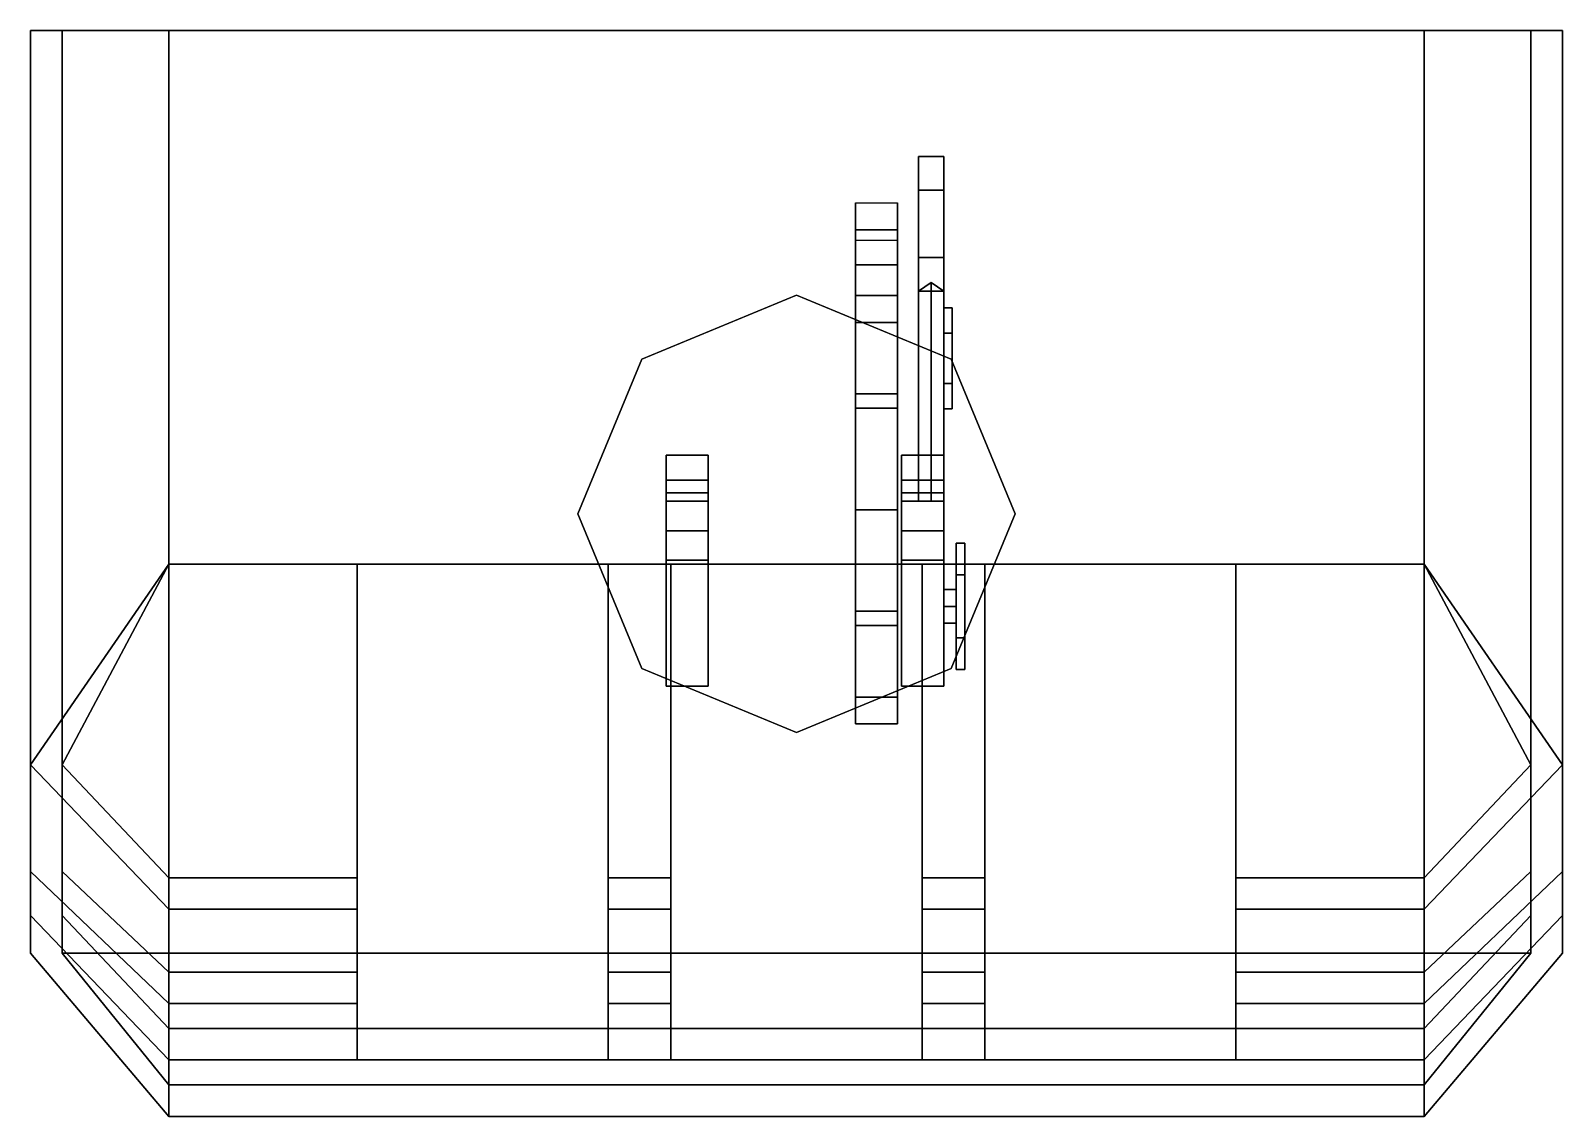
# Model space of a CAD drawing. Extents: x -1.22 to 1.22, y -0.96 to 0.77.
import ezdxf

# ---------------------------------------------------------------- set-up
doc = ezdxf.new("R2010")
doc.units = 0
doc.layers.add('TURRET', color=2, linetype='CONTINUOUS')

msp = doc.modelspace()

# ---------------------------------------------------------------- linework, layer by layer
at = {"layer": 'TURRET'}
for points in [[(-1.22, 0.77, 0.11), (-1.22, -0.7, 0.11), (-1.22, -0.7, 0.16), (-1.22, 0.77, 0.16)], [(1.17, 0.77, 0.16), (1.22, 0.77, 0.11), (-1.22, 0.77, 0.11), (-1.17, 0.77, 0.16)], [(-1.22, 0.77, 0.16), (-1.22, -0.7, 0.16), (-1.22, -0.64, 0.87), (-1.22, 0.77, 0.16)], [(-1.22, 0.77, 0.16), (-1.22, -0.64, 0.87), (-1.22, -0.57, 1.43), (-1.22, 0.77, 0.16)], [(-1.22, 0.77, 1.73), (-1.17, 0.77, 1.73), (-1.17, 0.77, 0.16), (-1.22, 0.77, 0.11)], [(-1.22, 0.77, 0.16), (-1.22, -0.57, 1.43), (-1.22, -0.4, 1.73), (-1.22, 0.77, 1.73)], [(-1.22, 0.77, 1.73), (-1.22, -0.4, 1.73), (-1, -0.08, 2.09), (-1, 0.77, 2.09)], [(-1, 0.77, 2.09), (-1, 0.77, 2.04), (-1.17, 0.77, 1.73), (-1.22, 0.77, 1.73)], [(-1.17, 0.77, 0.16), (-1.17, -0.7, 0.16), (1.17, -0.7, 0.16), (1.17, 0.77, 0.16)], [(-1.17, 0.77, 0.16), (-1.17, -0.64, 0.87), (-1.17, -0.7, 0.16), (-1.17, 0.77, 0.16)], [(-1.17, 0.77, 0.16), (-1.17, -0.57, 1.43), (-1.17, -0.64, 0.87), (-1.17, 0.77, 0.16)], [(-1.17, 0.77, 1.73), (-1.17, -0.4, 1.73), (-1.17, -0.57, 1.43), (-1.17, 0.77, 0.16)], [(-1, 0.77, 2.04), (-1, -0.08, 2.04), (-1.17, -0.4, 1.73), (-1.17, 0.77, 1.73)], [(-1, 0.77, 2.09), (-1, -0.08, 2.09), (1, -0.08, 2.09), (1, 0.77, 2.09)], [(1, 0.77, 2.04), (1, -0.08, 2.04), (-1, -0.08, 2.04), (-1, 0.77, 2.04)], [(-1, 0.77, 2.04), (-1, 0.77, 2.09), (1, 0.77, 2.09), (1, 0.77, 2.04)], [(1.17, 0.77, 1.73), (1.17, -0.4, 1.73), (1, -0.08, 2.04), (1, 0.77, 2.04)], [(1, 0.77, 2.09), (1, -0.08, 2.09), (1.22, -0.4, 1.73), (1.22, 0.77, 1.73)], [(1, 0.77, 2.04), (1, 0.77, 2.09), (1.22, 0.77, 1.73), (1.17, 0.77, 1.73)], [(1.17, 0.77, 1.73), (1.22, 0.77, 1.73), (1.22, 0.77, 0.11), (1.17, 0.77, 0.16)], [(1.17, 0.77, 0.16), (1.17, -0.57, 1.43), (1.17, -0.4, 1.73), (1.17, 0.77, 1.73)], [(1.17, 0.77, 0.16), (1.17, -0.7, 0.16), (1.17, -0.64, 0.87), (1.17, 0.77, 0.16)], [(1.17, 0.77, 0.16), (1.17, -0.64, 0.87), (1.17, -0.57, 1.43), (1.17, 0.77, 0.16)], [(1.22, -0.7, 0.16), (1.22, -0.7, 0.11), (1.22, 0.77, 0.11), (1.22, 0.77, 0.16)], [(1.22, 0.77, 1.73), (1.22, -0.4, 1.73), (1.22, -0.57, 1.43), (1.22, 0.77, 0.16)], [(1.22, 0.77, 0.16), (1.22, -0.64, 0.87), (1.22, -0.7, 0.16), (1.22, 0.77, 0.16)], [(1.22, 0.77, 0.16), (1.22, -0.57, 1.43), (1.22, -0.64, 0.87), (1.22, 0.77, 0.16)], [(0.1943, 0.5695, 0.6968), (0.1943, 0.5159, 0.7896), (0.2345, 0.5159, 0.7896), (0.2345, 0.5695, 0.6968)], [(0.1943, 0.5695, 0.6968), (0.1943, 0.3551, 0.6968), (0.1943, 0.4087, 0.7896), (0.1943, 0.5159, 0.7896)], [(0.1943, 0.5159, 0.604), (0.1943, 0.5695, 0.6968), (0.2345, 0.5695, 0.6968), (0.2345, 0.5159, 0.604)], [(0.1943, 0.5159, 0.604), (0.1943, 0.4087, 0.604), (0.1943, 0.3551, 0.6968), (0.1943, 0.5695, 0.6968)], [(0.2345, 0.5159, 0.7896), (0.2345, 0.4087, 0.7896), (0.2345, 0.3551, 0.6968), (0.2345, 0.5695, 0.6968)], [(0.2345, 0.5695, 0.6968), (0.2345, 0.3551, 0.6968), (0.2345, 0.4087, 0.604), (0.2345, 0.5159, 0.604)], [(0.1943, 0.4087, 0.604), (0.1943, 0.5159, 0.604), (0.2345, 0.5159, 0.604), (0.2345, 0.4087, 0.604)], [(0.1943, 0.5159, 0.7896), (0.1943, 0.4087, 0.7896), (0.2345, 0.4087, 0.7896), (0.2345, 0.5159, 0.7896)], [(0.0938, 0.4524, 1.0348), (0.0938, 0.4958, 1.2395), (0.1608, 0.4958, 1.2395), (0.1608, 0.4524, 1.0348)], [(0.0938, 0.3967, 1.0579), (0.0938, 0.4355, 1.2395), (0.0938, 0.4958, 1.2395), (0.0938, 0.4524, 1.0348)], [(0.1608, 0.4524, 1.0348), (0.1608, 0.4958, 1.2395), (0.1608, 0.4355, 1.2395), (0.1608, 0.3967, 1.0579)], [(0.0938, 0.3478, 0.8783), (0.0938, 0.4524, 1.0348), (0.1608, 0.4524, 1.0348), (0.1608, 0.3478, 0.8783)], [(0.0938, 0.3052, 0.9209), (0.0938, 0.3967, 1.0579), (0.0938, 0.4524, 1.0348), (0.0938, 0.3478, 0.8783)], [(0.1608, 0.3478, 0.8783), (0.1608, 0.4524, 1.0348), (0.1608, 0.3967, 1.0579), (0.1608, 0.3052, 0.9209)], [(0.1608, 0.4355, 1.2395), (0.0938, 0.4355, 1.2395), (0.0938, 0.3967, 1.0579), (0.1608, 0.3967, 1.0579)], [(0.1608, 0.3967, 1.0579), (0.0938, 0.3967, 1.0579), (0.0938, 0.3052, 0.9209), (0.1608, 0.3052, 0.9209)], [(0.1943, 0.4087, 0.7896), (0.1943, 0.3551, 0.6968), (0.2345, 0.3551, 0.6968), (0.2345, 0.4087, 0.7896)], [(0.1943, 0.3551, 0.6968), (0.1943, 0.4087, 0.604), (0.2345, 0.4087, 0.604), (0.2345, 0.3551, 0.6968)], [(0.2144, 0.0201, 0.6767), (0.1943, 0.0201, 0.6968), (0.1943, 0.3551, 0.6968), (0.2144, 0.3685, 0.6767)], [(0.1943, 0.0201, 0.6968), (0.2144, 0.0201, 0.7169), (0.2144, 0.3685, 0.7169), (0.1943, 0.3551, 0.6968)], [(0.2345, 0.0201, 0.6968), (0.2144, 0.0201, 0.6767), (0.2144, 0.3685, 0.6767), (0.2345, 0.3551, 0.6968)], [(0.2144, 0.0201, 0.7169), (0.2345, 0.0201, 0.6968), (0.2345, 0.3551, 0.6968), (0.2144, 0.3685, 0.7169)], [(0, 0.3484), (-0.2464, 0.2464), (-0.2464, 0.2464, 0.11), (0, 0.3484, 0.11)], [(0.2464, 0.2464), (0, 0.3484), (0, 0.3484, 0.11), (0.2464, 0.2464, 0.11)], [(0.0938, 0.1913, 0.7737), (0.0938, 0.3478, 0.8783), (0.1608, 0.3478, 0.8783), (0.1608, 0.1913, 0.7737)], [(0.0938, 0.1682, 0.8294), (0.0938, 0.3052, 0.9209), (0.0938, 0.3478, 0.8783), (0.0938, 0.1913, 0.7737)], [(0.1608, 0.1913, 0.7737), (0.1608, 0.3478, 0.8783), (0.1608, 0.3052, 0.9209), (0.1608, 0.1682, 0.8294)], [(0.2345, 0.3283, 0.7035), (0.2345, 0.1675, 0.7035), (0.2345, 0.2077, 0.7731), (0.2345, 0.2881, 0.7731)], [(0.2345, 0.2881, 0.6339), (0.2345, 0.2077, 0.6339), (0.2345, 0.1675, 0.7035), (0.2345, 0.3283, 0.7035)], [(0.2345, 0.3283, 0.7035), (0.2345, 0.2881, 0.7731), (0.2479, 0.2881, 0.7731), (0.2479, 0.3283, 0.7035)], [(0.2345, 0.2881, 0.6339), (0.2345, 0.3283, 0.7035), (0.2479, 0.3283, 0.7035), (0.2479, 0.2881, 0.6339)], [(0.2479, 0.2881, 0.7731), (0.2479, 0.2077, 0.7731), (0.2479, 0.1675, 0.7035), (0.2479, 0.3283, 0.7035)], [(0.2479, 0.3283, 0.7035), (0.2479, 0.1675, 0.7035), (0.2479, 0.2077, 0.6339), (0.2479, 0.2881, 0.6339)], [(0.1608, 0.3052, 0.9209), (0.0938, 0.3052, 0.9209), (0.0938, 0.1682, 0.8294), (0.1608, 0.1682, 0.8294)], [(0.2345, 0.2077, 0.6339), (0.2345, 0.2881, 0.6339), (0.2479, 0.2881, 0.6339), (0.2479, 0.2077, 0.6339)], [(0.2345, 0.2881, 0.7731), (0.2345, 0.2077, 0.7731), (0.2479, 0.2077, 0.7731), (0.2479, 0.2881, 0.7731)], [(-0.2464, 0.2464), (-0.3484, 0), (-0.3484, 0, 0.11), (-0.2464, 0.2464, 0.11)], [(0.3484, 0), (0.2464, 0.2464), (0.2464, 0.2464, 0.11), (0.3484, 0, 0.11)], [(0.2345, 0.2077, 0.7731), (0.2345, 0.1675, 0.7035), (0.2479, 0.1675, 0.7035), (0.2479, 0.2077, 0.7731)], [(0.2345, 0.1675, 0.7035), (0.2345, 0.2077, 0.6339), (0.2479, 0.2077, 0.6339), (0.2479, 0.1675, 0.7035)], [(0.0938, 0.0067, 0.737), (0.0938, 0.1913, 0.7737), (0.1608, 0.1913, 0.7737), (0.1608, 0.0067, 0.737)], [(0.0938, 0.0067, 0.7973), (0.0938, 0.1682, 0.8294), (0.0938, 0.1913, 0.7737), (0.0938, 0.0067, 0.737)], [(0.1608, 0.0067, 0.737), (0.1608, 0.1913, 0.7737), (0.1608, 0.1682, 0.8294), (0.1608, 0.0067, 0.7973)], [(0.1608, 0.1682, 0.8294), (0.0938, 0.1682, 0.8294), (0.0938, 0.0067, 0.7973), (0.1608, 0.0067, 0.7973)], [(-0.2077, 0.0536, 1.2663), (-0.2077, 0.0938, 1.1993), (-0.2077, -0.0737, 1.1993), (-0.2077, -0.0268, 1.2663)], [(-0.1407, 0.0536, 1.2663), (-0.1407, 0.0938, 1.1993), (-0.2077, 0.0938, 1.1993), (-0.2077, 0.0536, 1.2663)], [(-0.1407, 0.0536, 0.4221), (-0.1407, 0.0938, 0.1608), (-0.2077, 0.0938, 0.1608), (-0.2077, 0.0536, 0.4221)], [(-0.2077, 0.0536, 0.4221), (-0.2077, 0.0938, 0.1608), (-0.2077, -0.2747, 0.1608), (-0.2077, 0.0201, 0.6365)], [(-0.1407, 0.0938, 1.1993), (-0.1407, 0.0335, 0.9648), (-0.2077, 0.0335, 0.9648), (-0.2077, 0.0938, 1.1993)], [(-0.2077, 0.0938, 1.1993), (-0.2077, 0.0335, 0.9648), (-0.2077, -0.2747, 0.9648), (-0.2077, -0.0737, 1.1993)], [(-0.1407, -0.0737, 1.1993), (-0.1407, 0.0938, 1.1993), (-0.1407, 0.0536, 1.2663), (-0.1407, -0.0268, 1.2663)], [(-0.1407, -0.2747, 0.1608), (-0.1407, 0.0938, 0.1608), (-0.1407, 0.0536, 0.4221), (-0.1407, 0.0201, 0.6365)], [(-0.1407, -0.2747, 0.9648), (-0.1407, 0.0335, 0.9648), (-0.1407, 0.0938, 1.1993), (-0.1407, -0.0737, 1.1993)], [(0.1675, 0.0536, 1.2663), (0.1675, 0.0938, 1.1993), (0.1675, -0.0737, 1.1993), (0.1675, -0.0268, 1.2663)], [(0.2345, 0.0536, 1.2663), (0.2345, 0.0938, 1.1993), (0.1675, 0.0938, 1.1993), (0.1675, 0.0536, 1.2663)], [(0.2345, 0.0536, 0.4221), (0.2345, 0.0938, 0.1608), (0.1675, 0.0938, 0.1608), (0.1675, 0.0536, 0.4221)], [(0.1675, 0.0536, 0.4221), (0.1675, 0.0938, 0.1608), (0.1675, -0.2747, 0.1608), (0.1675, 0.0201, 0.6365)], [(0.2345, 0.0938, 1.1993), (0.2345, 0.0335, 0.9648), (0.1675, 0.0335, 0.9648), (0.1675, 0.0938, 1.1993)], [(0.1675, 0.0938, 1.1993), (0.1675, 0.0335, 0.9648), (0.1675, -0.2747, 0.9648), (0.1675, -0.0737, 1.1993)], [(0.2345, -0.0737, 1.1993), (0.2345, 0.0938, 1.1993), (0.2345, 0.0536, 1.2663), (0.2345, -0.0268, 1.2663)], [(0.2345, -0.2747, 0.1608), (0.2345, 0.0938, 0.1608), (0.2345, 0.0536, 0.4221), (0.2345, 0.0201, 0.6365)], [(0.2345, -0.2747, 0.9648), (0.2345, 0.0335, 0.9648), (0.2345, 0.0938, 1.1993), (0.2345, -0.0737, 1.1993)], [(-0.1407, -0.0268, 1.2663), (-0.1407, 0.0536, 1.2663), (-0.2077, 0.0536, 1.2663), (-0.2077, -0.0268, 1.2663)], [(-0.1407, 0.0201, 0.6365), (-0.1407, 0.0536, 0.4221), (-0.2077, 0.0536, 0.4221), (-0.2077, 0.0201, 0.6365)], [(0.2345, -0.0268, 1.2663), (0.2345, 0.0536, 1.2663), (0.1675, 0.0536, 1.2663), (0.1675, -0.0268, 1.2663)], [(0.2345, 0.0201, 0.6365), (0.2345, 0.0536, 0.4221), (0.1675, 0.0536, 0.4221), (0.1675, 0.0201, 0.6365)], [(-0.1407, 0.0335, 0.9648), (-0.1407, 0.0201, 0.7303), (-0.2077, 0.0201, 0.7303), (-0.2077, 0.0335, 0.9648)], [(-0.2077, 0.0335, 0.9648), (-0.2077, 0.0201, 0.7303), (-0.2077, -0.2747, 0.7303), (-0.2077, -0.2747, 0.9648)], [(-0.1407, -0.2747, 0.7303), (-0.1407, 0.0201, 0.7303), (-0.1407, 0.0335, 0.9648), (-0.1407, -0.2747, 0.9648)], [(0.2345, 0.0335, 0.9648), (0.2345, 0.0201, 0.7303), (0.1675, 0.0201, 0.7303), (0.1675, 0.0335, 0.9648)], [(0.1675, 0.0335, 0.9648), (0.1675, 0.0201, 0.7303), (0.1675, -0.2747, 0.7303), (0.1675, -0.2747, 0.9648)], [(0.2345, -0.2747, 0.7303), (0.2345, 0.0201, 0.7303), (0.2345, 0.0335, 0.9648), (0.2345, -0.2747, 0.9648)], [(-0.2077, 0.0201, 0.7303), (-0.2077, 0.0201, 0.6365), (-0.2077, -0.2747, 0.1608), (-0.2077, -0.2747, 0.7303)], [(-0.1407, 0.0201, 0.7303), (-0.1407, 0.0201, 0.6365), (-0.2077, 0.0201, 0.6365), (-0.2077, 0.0201, 0.7303)], [(-0.1407, -0.2747, 0.1608), (-0.1407, 0.0201, 0.6365), (-0.1407, 0.0201, 0.7303), (-0.1407, -0.2747, 0.7303)], [(0.0938, -0.1779, 0.7737), (0.0938, 0.0067, 0.737), (0.1608, 0.0067, 0.737), (0.1608, -0.1779, 0.7737)], [(0.0938, -0.1548, 0.8294), (0.0938, 0.0067, 0.7973), (0.0938, 0.0067, 0.737), (0.0938, -0.1779, 0.7737)], [(0.1608, 0.0067, 0.7973), (0.0938, 0.0067, 0.7973), (0.0938, -0.1548, 0.8294), (0.1608, -0.1548, 0.8294)], [(0.1608, -0.1779, 0.7737), (0.1608, 0.0067, 0.737), (0.1608, 0.0067, 0.7973), (0.1608, -0.1548, 0.8294)], [(0.1675, 0.0201, 0.7303), (0.1675, 0.0201, 0.6365), (0.1675, -0.2747, 0.1608), (0.1675, -0.2747, 0.7303)], [(0.2345, 0.0201, 0.7303), (0.2345, 0.0201, 0.6365), (0.1675, 0.0201, 0.6365), (0.1675, 0.0201, 0.7303)], [(0.2345, -0.2747, 0.1608), (0.2345, 0.0201, 0.6365), (0.2345, 0.0201, 0.7303), (0.2345, -0.2747, 0.7303)], [(-0.3484, 0), (-0.2464, -0.2464), (-0.2464, -0.2464, 0.11), (-0.3484, 0, 0.11)], [(0.2464, -0.2464), (0.3484, 0), (0.3484, 0, 0.11), (0.2464, -0.2464, 0.11)], [(-0.2077, -0.0268, 1.2663), (-0.2077, -0.0737, 1.1993), (-0.1407, -0.0737, 1.1993), (-0.1407, -0.0268, 1.2663)], [(0.1675, -0.0268, 1.2663), (0.1675, -0.0737, 1.1993), (0.2345, -0.0737, 1.1993), (0.2345, -0.0268, 1.2663)], [(0.2546, -0.0971, 0.8443), (0.2546, -0.0469, 0.9313), (0.268, -0.0469, 0.9313), (0.268, -0.0971, 0.8443)], [(0.2546, -0.2479, 0.9313), (0.2546, -0.0469, 0.9313), (0.2546, -0.0971, 0.8443), (0.2546, -0.1976, 0.8443)], [(0.2546, -0.0469, 0.9313), (0.2546, -0.0971, 1.0183), (0.268, -0.0971, 1.0183), (0.268, -0.0469, 0.9313)], [(0.2546, -0.1976, 1.0183), (0.2546, -0.0971, 1.0183), (0.2546, -0.0469, 0.9313), (0.2546, -0.2479, 0.9313)], [(0.268, -0.0469, 0.9313), (0.268, -0.2479, 0.9313), (0.268, -0.1976, 0.8443), (0.268, -0.0971, 0.8443)], [(0.268, -0.0971, 1.0183), (0.268, -0.1976, 1.0183), (0.268, -0.2479, 0.9313), (0.268, -0.0469, 0.9313)], [(-1, -0.08, 2.09), (-1.22, -0.4, 1.73), (-1, -0.63, 1.73), (-1, -0.08, 2.09)], [(-1, -0.08, 2.04), (-1, -0.58, 1.73), (-1.17, -0.4, 1.73), (-1, -0.08, 2.04)], [(-1, -0.08, 2.09), (-1, -0.63, 1.73), (-0.7, -0.63, 1.73), (-0.7, -0.08, 2.09)], [(-0.7, -0.08, 2.04), (-0.7, -0.58, 1.73), (-1, -0.58, 1.73), (-1, -0.08, 2.04)], [(-0.7, -0.08, 2.09), (-0.7, -0.63, 1.73), (-0.7, -0.58, 1.73), (-0.7, -0.08, 2.04)], [(-0.3, -0.08, 2.09), (-0.3, -0.63, 1.73), (-0.2, -0.63, 1.73), (-0.2, -0.08, 2.09)], [(-0.2, -0.08, 2.04), (-0.2, -0.58, 1.73), (-0.3, -0.58, 1.73), (-0.3, -0.08, 2.04)], [(-0.3, -0.58, 1.73), (-0.3, -0.63, 1.73), (-0.3, -0.08, 2.09), (-0.3, -0.08, 2.04)], [(-0.2077, -0.0737, 1.1993), (-0.2077, -0.2747, 0.9648), (-0.1407, -0.2747, 0.9648), (-0.1407, -0.0737, 1.1993)], [(-0.2, -0.08, 2.09), (-0.2, -0.63, 1.73), (-0.2, -0.58, 1.73), (-0.2, -0.08, 2.04)], [(0.1675, -0.0737, 1.1993), (0.1675, -0.2747, 0.9648), (0.2345, -0.2747, 0.9648), (0.2345, -0.0737, 1.1993)], [(0.2, -0.08, 2.09), (0.2, -0.63, 1.73), (0.3, -0.63, 1.73), (0.3, -0.08, 2.09)], [(0.3, -0.08, 2.04), (0.3, -0.58, 1.73), (0.2, -0.58, 1.73), (0.2, -0.08, 2.04)], [(0.2, -0.58, 1.73), (0.2, -0.63, 1.73), (0.2, -0.08, 2.09), (0.2, -0.08, 2.04)], [(0.2546, -0.0971, 1.0183), (0.2546, -0.1976, 1.0183), (0.268, -0.1976, 1.0183), (0.268, -0.0971, 1.0183)], [(0.2546, -0.1976, 0.8443), (0.2546, -0.0971, 0.8443), (0.268, -0.0971, 0.8443), (0.268, -0.1976, 0.8443)], [(0.3, -0.08, 2.09), (0.3, -0.63, 1.73), (0.3, -0.58, 1.73), (0.3, -0.08, 2.04)], [(1, -0.08, 2.04), (1, -0.58, 1.73), (0.7, -0.58, 1.73), (0.7, -0.08, 2.04)], [(0.7, -0.08, 2.09), (0.7, -0.63, 1.73), (1, -0.63, 1.73), (1, -0.08, 2.09)], [(0.7, -0.58, 1.73), (0.7, -0.63, 1.73), (0.7, -0.08, 2.09), (0.7, -0.08, 2.04)], [(1, -0.08, 2.04), (1.17, -0.4, 1.73), (1, -0.58, 1.73), (1, -0.08, 2.04)], [(1, -0.08, 2.09), (1, -0.63, 1.73), (1.22, -0.4, 1.73), (1, -0.08, 2.09)], [(0.2345, -0.1206, 0.9313), (0.2345, -0.1474, 0.9581), (0.2546, -0.1474, 0.9581), (0.2546, -0.1206, 0.9313)], [(0.2345, -0.1474, 0.9045), (0.2345, -0.1206, 0.9313), (0.2546, -0.1206, 0.9313), (0.2546, -0.1474, 0.9045)], [(0.0938, -0.2918, 0.9209), (0.0938, -0.1548, 0.8294), (0.0938, -0.1779, 0.7737), (0.0938, -0.3344, 0.8783)], [(0.1608, -0.1548, 0.8294), (0.0938, -0.1548, 0.8294), (0.0938, -0.2918, 0.9209), (0.1608, -0.2918, 0.9209)], [(0.1608, -0.3344, 0.8783), (0.1608, -0.1779, 0.7737), (0.1608, -0.1548, 0.8294), (0.1608, -0.2918, 0.9209)], [(0.2345, -0.1474, 0.9581), (0.2345, -0.1742, 0.9313), (0.2546, -0.1742, 0.9313), (0.2546, -0.1474, 0.9581)], [(0.2345, -0.1742, 0.9313), (0.2345, -0.1474, 0.9045), (0.2546, -0.1474, 0.9045), (0.2546, -0.1742, 0.9313)], [(0.0938, -0.3344, 0.8783), (0.0938, -0.1779, 0.7737), (0.1608, -0.1779, 0.7737), (0.1608, -0.3344, 0.8783)], [(0.2546, -0.2479, 0.9313), (0.2546, -0.1976, 0.8443), (0.268, -0.1976, 0.8443), (0.268, -0.2479, 0.9313)], [(0.2546, -0.1976, 1.0183), (0.2546, -0.2479, 0.9313), (0.268, -0.2479, 0.9313), (0.268, -0.1976, 1.0183)], [(-0.2464, -0.2464), (0, -0.3484), (0, -0.3484, 0.11), (-0.2464, -0.2464, 0.11)], [(0, -0.3484), (0.2464, -0.2464), (0.2464, -0.2464, 0.11), (0, -0.3484, 0.11)], [(-0.2077, -0.2747, 0.9648), (-0.2077, -0.2747, 0.7303), (-0.1407, -0.2747, 0.7303), (-0.1407, -0.2747, 0.9648)], [(-0.2077, -0.2747, 0.7303), (-0.2077, -0.2747, 0.1608), (-0.1407, -0.2747, 0.1608), (-0.1407, -0.2747, 0.7303)], [(0.1608, -0.2918, 0.9209), (0.0938, -0.2918, 0.9209), (0.0938, -0.3344, 0.8783), (0.1608, -0.3344, 0.8783)], [(0.1675, -0.2747, 0.9648), (0.1675, -0.2747, 0.7303), (0.2345, -0.2747, 0.7303), (0.2345, -0.2747, 0.9648)], [(0.1675, -0.2747, 0.7303), (0.1675, -0.2747, 0.1608), (0.2345, -0.2747, 0.1608), (0.2345, -0.2747, 0.7303)], [(-1.22, -0.4, 1.73), (-1.22, -0.57, 1.43), (-1, -0.78, 1.43), (-1, -0.63, 1.73)], [(-1, -0.58, 1.73), (-1, -0.73, 1.43), (-1.17, -0.57, 1.43), (-1.17, -0.4, 1.73)], [(1.17, -0.4, 1.73), (1.17, -0.57, 1.43), (1, -0.73, 1.43), (1, -0.58, 1.73)], [(1, -0.63, 1.73), (1, -0.78, 1.43), (1.22, -0.57, 1.43), (1.22, -0.4, 1.73)], [(-1.22, -0.57, 1.43), (-1.22, -0.64, 0.87), (-1, -0.87, 0.87), (-1, -0.78, 1.43)], [(-1, -0.73, 1.43), (-1, -0.82, 0.87), (-1.17, -0.64, 0.87), (-1.17, -0.57, 1.43)], [(-0.7, -0.58, 1.73), (-0.7, -0.73, 1.43), (-1, -0.73, 1.43), (-1, -0.58, 1.73)], [(-0.7, -0.63, 1.73), (-0.7, -0.78, 1.43), (-0.7, -0.73, 1.43), (-0.7, -0.58, 1.73)], [(-0.2, -0.58, 1.73), (-0.2, -0.73, 1.43), (-0.3, -0.73, 1.43), (-0.3, -0.58, 1.73)], [(-0.3, -0.73, 1.43), (-0.3, -0.78, 1.43), (-0.3, -0.63, 1.73), (-0.3, -0.58, 1.73)], [(-0.2, -0.63, 1.73), (-0.2, -0.78, 1.43), (-0.2, -0.73, 1.43), (-0.2, -0.58, 1.73)], [(0.3, -0.58, 1.73), (0.3, -0.73, 1.43), (0.2, -0.73, 1.43), (0.2, -0.58, 1.73)], [(0.2, -0.73, 1.43), (0.2, -0.78, 1.43), (0.2, -0.63, 1.73), (0.2, -0.58, 1.73)], [(0.3, -0.63, 1.73), (0.3, -0.78, 1.43), (0.3, -0.73, 1.43), (0.3, -0.58, 1.73)], [(1, -0.58, 1.73), (1, -0.73, 1.43), (0.7, -0.73, 1.43), (0.7, -0.58, 1.73)], [(0.7, -0.73, 1.43), (0.7, -0.78, 1.43), (0.7, -0.63, 1.73), (0.7, -0.58, 1.73)], [(1.17, -0.57, 1.43), (1.17, -0.64, 0.87), (1, -0.82, 0.87), (1, -0.73, 1.43)], [(1, -0.78, 1.43), (1, -0.87, 0.87), (1.22, -0.64, 0.87), (1.22, -0.57, 1.43)], [(-1, -0.63, 1.73), (-1, -0.78, 1.43), (-0.7, -0.78, 1.43), (-0.7, -0.63, 1.73)], [(-0.3, -0.63, 1.73), (-0.3, -0.78, 1.43), (-0.2, -0.78, 1.43), (-0.2, -0.63, 1.73)], [(0.2, -0.63, 1.73), (0.2, -0.78, 1.43), (0.3, -0.78, 1.43), (0.3, -0.63, 1.73)], [(0.7, -0.63, 1.73), (0.7, -0.78, 1.43), (1, -0.78, 1.43), (1, -0.63, 1.73)], [(-1.22, -0.64, 0.87), (-1.22, -0.7, 0.16), (-1, -0.96, 0.16), (-1, -0.87, 0.87)], [(-1, -0.82, 0.87), (-1, -0.91, 0.16), (-1.17, -0.7, 0.16), (-1.17, -0.64, 0.87)], [(1.17, -0.64, 0.87), (1.17, -0.7, 0.16), (1, -0.91, 0.16), (1, -0.82, 0.87)], [(1, -0.87, 0.87), (1, -0.96, 0.16), (1.22, -0.7, 0.16), (1.22, -0.64, 0.87)], [(-1.22, -0.7, 0.11), (-1, -0.96, 0.11), (-1, -0.96, 0.16), (-1.22, -0.7, 0.16)], [(-1.17, -0.7, 0.16), (-1, -0.91, 0.16), (1, -0.91, 0.16), (1.17, -0.7, 0.16)], [(1, -0.96, 0.16), (1, -0.96, 0.11), (1.22, -0.7, 0.11), (1.22, -0.7, 0.16)], [(-0.7, -0.73, 1.43), (-0.7, -0.82, 0.87), (-1, -0.82, 0.87), (-1, -0.73, 1.43)], [(-0.7, -0.78, 1.43), (-0.7, -0.87, 0.87), (-0.7, -0.82, 0.87), (-0.7, -0.73, 1.43)], [(-0.2, -0.73, 1.43), (-0.2, -0.82, 0.87), (-0.3, -0.82, 0.87), (-0.3, -0.73, 1.43)], [(-0.3, -0.82, 0.87), (-0.3, -0.87, 0.87), (-0.3, -0.78, 1.43), (-0.3, -0.73, 1.43)], [(-0.2, -0.78, 1.43), (-0.2, -0.87, 0.87), (-0.2, -0.82, 0.87), (-0.2, -0.73, 1.43)], [(0.3, -0.73, 1.43), (0.3, -0.82, 0.87), (0.2, -0.82, 0.87), (0.2, -0.73, 1.43)], [(0.2, -0.82, 0.87), (0.2, -0.87, 0.87), (0.2, -0.78, 1.43), (0.2, -0.73, 1.43)], [(0.3, -0.78, 1.43), (0.3, -0.87, 0.87), (0.3, -0.82, 0.87), (0.3, -0.73, 1.43)], [(0.7, -0.82, 0.87), (0.7, -0.87, 0.87), (0.7, -0.78, 1.43), (0.7, -0.73, 1.43)], [(1, -0.73, 1.43), (1, -0.82, 0.87), (0.7, -0.82, 0.87), (0.7, -0.73, 1.43)], [(-1, -0.78, 1.43), (-1, -0.87, 0.87), (-0.7, -0.87, 0.87), (-0.7, -0.78, 1.43)], [(-0.3, -0.78, 1.43), (-0.3, -0.87, 0.87), (-0.2, -0.87, 0.87), (-0.2, -0.78, 1.43)], [(0.2, -0.78, 1.43), (0.2, -0.87, 0.87), (0.3, -0.87, 0.87), (0.3, -0.78, 1.43)], [(0.7, -0.78, 1.43), (0.7, -0.87, 0.87), (1, -0.87, 0.87), (1, -0.78, 1.43)], [(1, -0.82, 0.87), (1, -0.91, 0.16), (-1, -0.91, 0.16), (-1, -0.82, 0.87)], [(-0.7, -0.82, 0.87), (-0.7, -0.87, 0.87), (-0.3, -0.87, 0.87), (-0.3, -0.82, 0.87)], [(-0.2, -0.82, 0.87), (-0.2, -0.87, 0.87), (0.2, -0.87, 0.87), (0.2, -0.82, 0.87)], [(0.3, -0.82, 0.87), (0.3, -0.87, 0.87), (0.7, -0.87, 0.87), (0.7, -0.82, 0.87)], [(-1, -0.87, 0.87), (-1, -0.96, 0.16), (1, -0.96, 0.16), (1, -0.87, 0.87)], [(-1, -0.96, 0.16), (-1, -0.96, 0.11), (1, -0.96, 0.11), (1, -0.96, 0.16)]]:
    msp.add_3dface(points, dxfattribs=at)

doc.saveas('drawing.dxf')
